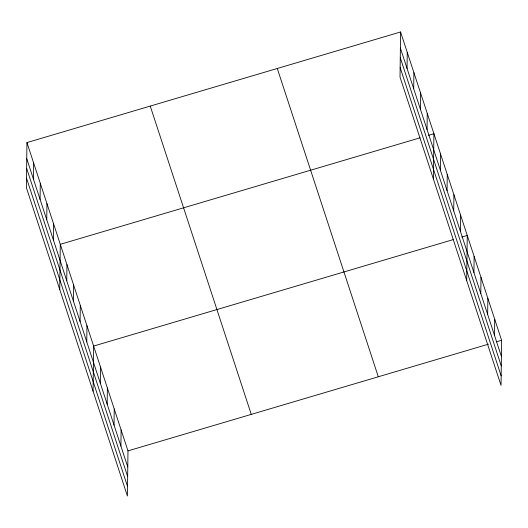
<?xml version="1.0" encoding="UTF-8"?>
<svg xmlns="http://www.w3.org/2000/svg" width="528" height="528" viewBox="0 0 528 528"><rect width="100%" height="100%" fill="white"/><g stroke="black" fill="none" stroke-linecap="round" stroke-linejoin="round"><path stroke-width="0.79" d="M26.954 142.58L26.4 187.724L127.42 496.023L127.974 450.879L26.954 142.58L400.58 31.977L501.6 340.276L501.046 385.42L400.026 77.121L400.58 31.977M33.422 179.071L33.62 162.928M40.088 199.419L40.286 183.275M46.754 219.767L46.952 203.623M53.427 240.115L53.618 223.971M59.737 289.463L60.291 244.319L420.044 137.821M66.759 280.81L66.957 264.667M73.425 301.158L73.623 285.014M80.091 321.506L80.289 305.362M86.764 341.854L86.955 325.71M93.073 391.202L93.628 346.058L453.38 239.56M100.3 383.163L100.498 367.026M107.164 404.131L107.362 387.988M114.035 425.093L114.233 408.949M120.905 446.061L121.103 429.917M407.048 68.462L407.246 52.325M413.714 88.81L413.912 72.673M420.38 109.164L420.578 93.02M427.053 129.512L427.251 113.368M433.363 178.86L433.917 133.716L428.518 135.313M440.385 170.207L440.583 154.064M447.051 190.555L447.249 174.412M453.724 210.903L453.915 194.759M460.39 231.251L460.588 215.107M466.699 280.599L467.254 235.455L461.861 237.052M473.926 272.56L474.124 256.417M480.797 293.522L480.995 277.385M487.661 314.49L487.859 298.346M494.531 335.452L494.729 319.315M127.974 450.879L488.499 344.157M496.208 341.873L501.6 340.276M400.382 48.114L501.402 356.42M400.264 57.691L501.283 365.99M400.145 67.551L501.164 375.85M277.279 68.475L378.305 376.774M150.249 106.082L251.269 414.381M26.756 158.723L127.776 467.023M26.638 168.293L127.657 476.593M26.519 178.154L127.538 486.453"/></g></svg>
